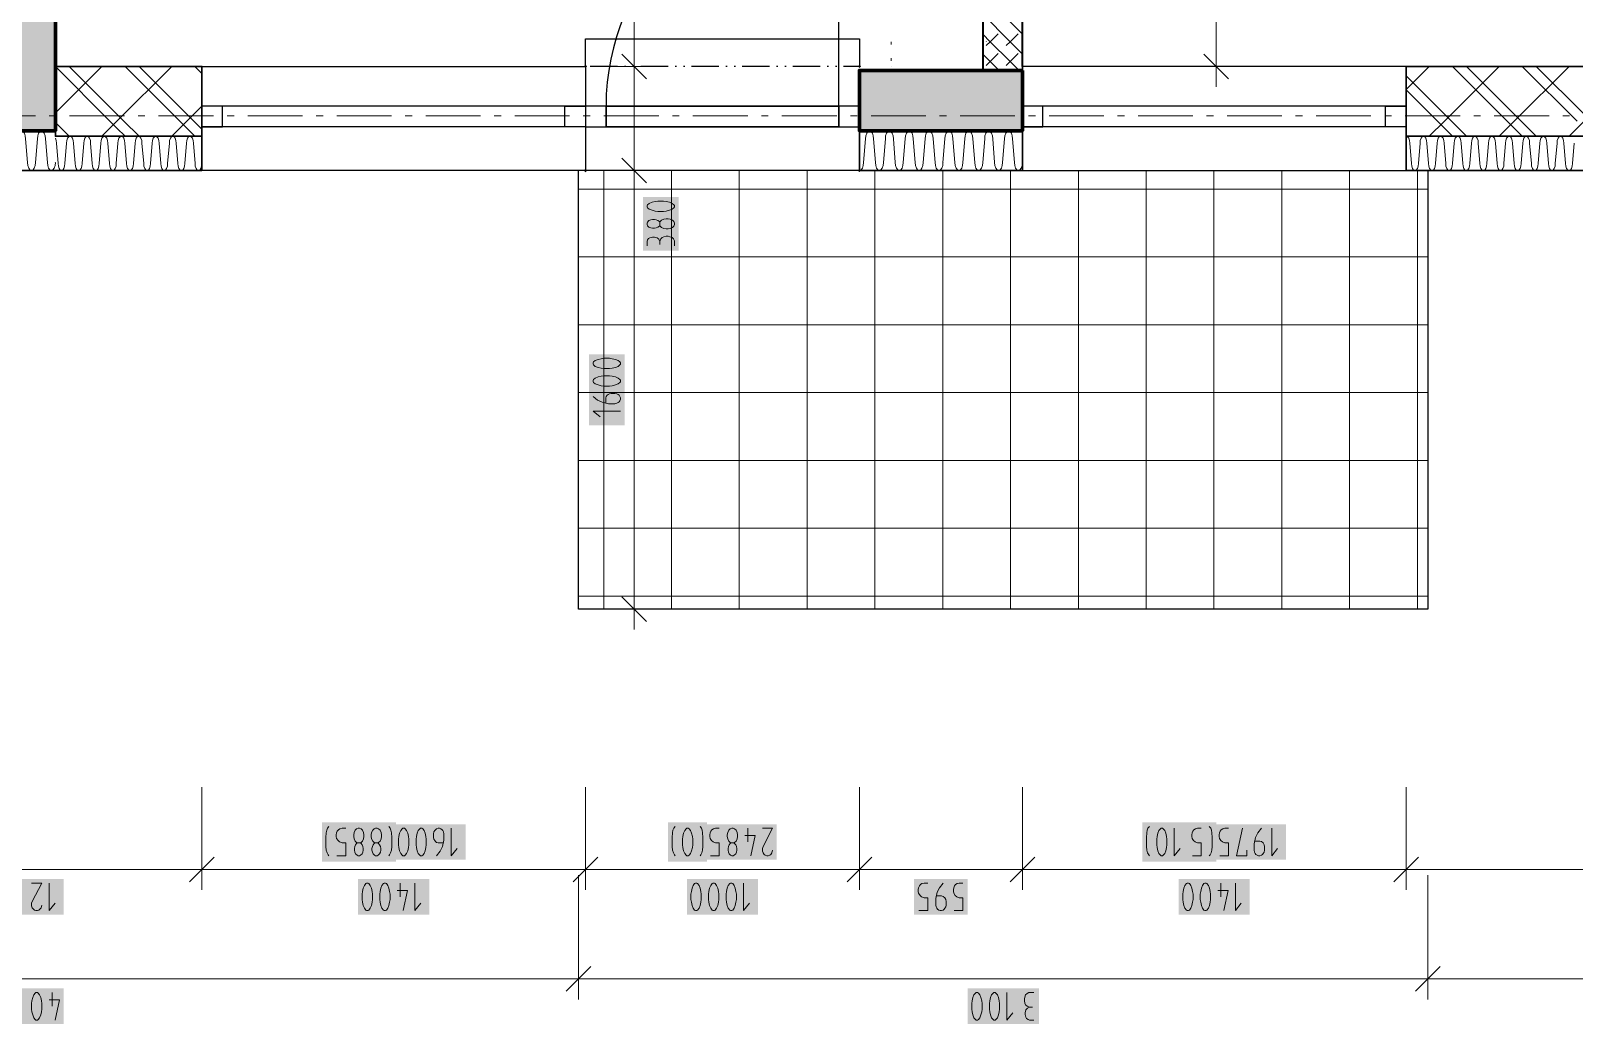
# Model space of a CAD drawing. Header units: millimetres. Extents: x 0 to 594, y 0 to 420.
# Drawn here: x 227.3 to 284.2, y 123.2 to 159.8 of the extents above; entities that cross this region are included whole.
import ezdxf

# ---------------------------------------------------------------- set-up
doc = ezdxf.new("R2010")
doc.units = ezdxf.units.MM
doc.header["$LTSCALE"] = 8
for name, color, linetype in [('PDF_Dvere', 7, 'Continuous'), ('PDF_Koty delkove', 7, 'Continuous'), ('PDF_Nabytek', 7, 'Continuous'), ('PDF_Obecne 0.25', 7, 'Continuous'), ('PDF_Okna', 7, 'Continuous'), ('PDF_Osy hlavni', 7, 'Continuous'), ('PDF_Pricky zdene', 7, 'Continuous'), ('PDF_Srafy', 7, 'Continuous'), ('PDF_Steny obvodove nosne', 7, 'Continuous'), ('PDF_Steny sendvic', 7, 'Continuous'), ('PDF_Zatepleni', 7, 'Continuous')]:
    doc.layers.add(name, color=color, linetype=linetype)

msp = doc.modelspace()

# ---------------------------------------------------------------- hatches: boundary and pattern name
at = {"layer": 'PDF_Steny obvodove nosne', "true_color": 0xc0c0c0, "transparency": 33554559}
msp.add_hatch(color=9, dxfattribs=at).paths.add_polyline_path([(228.196, 156.346), (228.196, 243.542), (226.174, 243.542), (226.174, 156.144), (228.196, 156.144)])

# ---------------------------------------------------------------- linework, layer by layer
at = {"layer": 'PDF_Dvere', "lineweight": 25}
msp.add_lwpolyline([(257.11, 157.054), (257.11, 165.647, 0.414213), (248.517, 157.054)], format="xyb", dxfattribs=at)
for points in [[(247.758, 156.295), (248.517, 156.295), (248.517, 157.054), (247.758, 157.054)], [(248.517, 156.295), (248.517, 157.054)], [(257.11, 156.295), (257.868, 156.295), (257.868, 157.054), (257.11, 157.054)], [(257.11, 156.295), (257.11, 157.054)]]:
    msp.add_lwpolyline(points, close=True, dxfattribs=at)
for points in [[(248.517, 157.054), (257.11, 157.054), (248.517, 157.054)], [(248.517, 156.295), (257.11, 156.295), (248.517, 156.295)]]:
    msp.add_lwpolyline(points, dxfattribs=at)
at = {"layer": 'PDF_Koty delkove', "lineweight": 18}
for points in [[(271.032, 158.52), (271.032, 190.585), (271.032, 206.995), (271.032, 208.461), (271.032, 210.619), (271.032, 238.437), (271.032, 241.166), (271.032, 261.386), (271.032, 264.115), (271.032, 294.09), (271.032, 295.556), (271.032, 344.032)], [(249.553, 138.505), (249.553, 146.395), (249.553, 154.678), (249.553, 158.52), (249.553, 161.539), (249.553, 163.13), (249.553, 218.571), (249.553, 220.037), (249.553, 221.553), (249.553, 240.964), (249.553, 243.694)], [(250.008, 158.065), (249.098, 158.975)], [(271.486, 158.065), (270.577, 158.975)], [(250.311, 158.52), (249.553, 158.52), (248.795, 158.52)], [(271.79, 158.52), (271.032, 158.52), (270.273, 158.52)], [(271.032, 158.52), (271.032, 157.761)], [(250.008, 154.223), (249.098, 155.133)], [(250.311, 154.678), (249.553, 154.678), (248.795, 154.678)], [(250.502, 152.657), (250.485, 152.63), (250.434, 152.59), (250.367, 152.563), (250.3, 152.549), (250.232, 152.549), (250.165, 152.563), (250.097, 152.59), (250.047, 152.644), (250.031, 152.684), (250.031, 152.738), (250.047, 152.778), (250.097, 152.833)], [(250.097, 152.833), (250.165, 152.859), (250.232, 152.873), (250.3, 152.873), (250.367, 152.859), (250.434, 152.833), (250.485, 152.792), (250.502, 152.766)], [(250.031, 151.901), (250.031, 152.063), (250.047, 152.117)], [(250.047, 152.117), (250.081, 152.171), (250.132, 152.198), (250.232, 152.225), (250.3, 152.225), (250.401, 152.198), (250.468, 152.144), (250.502, 152.063), (250.502, 151.955)], [(251.042, 151.901), (251.042, 152.09), (251.007, 152.157), (250.957, 152.211), (250.873, 152.238), (250.805, 152.252), (250.737, 152.252), (250.653, 152.238), (250.587, 152.211), (250.536, 152.157), (250.502, 152.063)], [(248.508, 146.106), (248.508, 146.295), (248.525, 146.349), (248.558, 146.389), (248.593, 146.416), (248.642, 146.443), (248.71, 146.457), (248.845, 146.457), (248.912, 146.443), (248.963, 146.416), (248.996, 146.389), (249.031, 146.349), (249.048, 146.295), (249.048, 146.241), (249.031, 146.187), (248.996, 146.146), (248.963, 146.12), (248.912, 146.092), (248.845, 146.078), (248.609, 146.078), (248.373, 146.133), (248.205, 146.214), (248.037, 146.349)], [(249.048, 145.809), (248.037, 145.809), (248.306, 145.593)], [(250.008, 138.05), (249.098, 138.96)], [(250.311, 138.505), (249.553, 138.505), (248.795, 138.505)], [(249.553, 138.505), (249.553, 137.747)], [(233.605, 130.467), (233.605, 130.515), (233.605, 131.936)], [(247.758, 128.903), (247.758, 130.111), (247.758, 130.155), (247.758, 130.228), (247.758, 130.272), (247.758, 130.313), (247.758, 130.358), (247.758, 130.381), (247.758, 130.427), (247.758, 130.542), (247.758, 130.591), (247.758, 131.936)], [(257.868, 128.903), (257.868, 130.058), (257.868, 130.101), (257.868, 130.172), (257.868, 130.214), (257.868, 130.254), (257.868, 130.298), (257.868, 130.319), (257.868, 130.364), (257.868, 130.475), (257.868, 130.523), (257.868, 130.55), (257.868, 130.599), (257.868, 131.936)], [(263.883, 128.903), (263.883, 130.027), (263.883, 130.069), (263.883, 130.138), (263.883, 130.18), (263.883, 130.219), (263.883, 130.262), (263.883, 130.283), (263.883, 130.327), (263.883, 130.436), (263.883, 130.482), (263.883, 130.509), (263.883, 130.557), (263.883, 131.936)], [(278.037, 130.386), (278.037, 130.412), (278.037, 130.457), (278.037, 130.539), (278.037, 130.586), (278.037, 131.936)], [(233.605, 128.903), (233.605, 130.184), (233.605, 130.23), (233.605, 130.307), (233.605, 130.353), (233.605, 130.396), (233.605, 130.443), (233.605, 130.467)], [(238.291, 129.409), (238.263, 129.442), (238.223, 129.51), (238.196, 129.61), (238.182, 129.745), (238.182, 130.082), (238.196, 130.251), (238.209, 130.352), (238.236, 130.42), (238.291, 130.486)], [(238.587, 129.409), (238.91, 129.409), (238.91, 129.88), (238.775, 129.88), (238.681, 129.914), (238.627, 129.965), (238.574, 130.049), (238.56, 130.115), (238.56, 130.183), (238.574, 130.251), (238.6, 130.318), (238.641, 130.368), (238.694, 130.402), (238.775, 130.42), (238.91, 130.42)], [(239.207, 130.183), (239.207, 130.115), (239.221, 130.031), (239.26, 129.948), (239.314, 129.897), (239.341, 129.88), (239.45, 129.88), (239.476, 129.897), (239.53, 129.948), (239.571, 130.031), (239.585, 130.115), (239.585, 130.183), (239.571, 130.267), (239.53, 130.352), (239.476, 130.402), (239.422, 130.42)], [(239.422, 130.42), (239.369, 130.42), (239.314, 130.402), (239.26, 130.352), (239.221, 130.267), (239.207, 130.183)], [(239.961, 129.897), (239.988, 129.88), (240.097, 129.88), (240.123, 129.897), (240.177, 129.948), (240.218, 130.031), (240.232, 130.115), (240.232, 130.183), (240.218, 130.267), (240.177, 130.352), (240.123, 130.402), (240.069, 130.42), (240.016, 130.42), (239.961, 130.402), (239.907, 130.352), (239.868, 130.267), (239.854, 130.183)], [(240.501, 130.486), (240.555, 130.42), (240.582, 130.352), (240.595, 130.251), (240.609, 130.082), (240.609, 129.745), (240.595, 129.61), (240.568, 129.51), (240.527, 129.442), (240.501, 129.409)], [(241.873, 129.712), (241.886, 129.812), (241.886, 130.014), (241.873, 130.115), (241.845, 130.234), (241.805, 130.335), (241.751, 130.402), (241.724, 130.42), (241.67, 130.42), (241.643, 130.402), (241.589, 130.335), (241.549, 130.234), (241.522, 130.115), (241.509, 130.014)], [(242.506, 129.88), (242.317, 129.88), (242.263, 129.897), (242.223, 129.93), (242.196, 129.965), (242.169, 130.014), (242.156, 130.082), (242.156, 130.216), (242.169, 130.284), (242.196, 130.335), (242.223, 130.368), (242.263, 130.402), (242.317, 130.42), (242.371, 130.42), (242.425, 130.402), (242.465, 130.368), (242.492, 130.335), (242.52, 130.284), (242.533, 130.216), (242.533, 129.981), (242.479, 129.745), (242.398, 129.577), (242.263, 129.409)], [(242.803, 130.42), (242.803, 129.409), (243.018, 129.678)], [(251.069, 129.409), (251.042, 129.442), (251.001, 129.51), (250.975, 129.61), (250.961, 129.745), (250.961, 130.082), (250.975, 130.251), (250.988, 130.352), (251.015, 130.42), (251.069, 130.486)], [(251.339, 130.014), (251.339, 129.812), (251.352, 129.712), (251.379, 129.594), (251.419, 129.493), (251.473, 129.425), (251.5, 129.409), (251.554, 129.409), (251.581, 129.425), (251.635, 129.493), (251.675, 129.594), (251.702, 129.712), (251.716, 129.812), (251.716, 130.014), (251.702, 130.115), (251.675, 130.234), (251.635, 130.335), (251.581, 130.402), (251.554, 130.42), (251.5, 130.42), (251.473, 130.402), (251.419, 130.335)], [(251.985, 130.486), (252.039, 130.42), (252.066, 130.352), (252.08, 130.251), (252.094, 130.082), (252.094, 129.745), (252.08, 129.61), (252.052, 129.51), (252.012, 129.442), (251.985, 129.409)], [(252.373, 129.409), (252.696, 129.409), (252.696, 129.88), (252.561, 129.88), (252.467, 129.914), (252.413, 129.965), (252.36, 130.049), (252.346, 130.115), (252.346, 130.183), (252.36, 130.251), (252.387, 130.318), (252.427, 130.368), (252.48, 130.402), (252.561, 130.42), (252.696, 130.42)], [(253.748, 130.42), (253.748, 129.914)], [(254.287, 130.42), (254.665, 130.42), (254.314, 129.745), (254.287, 129.678), (254.287, 129.577), (254.314, 129.51), (254.354, 129.459), (254.395, 129.425), (254.449, 129.409), (254.502, 129.409), (254.556, 129.425), (254.597, 129.459), (254.637, 129.51), (254.665, 129.61)], [(268.569, 129.409), (268.542, 129.442), (268.501, 129.51), (268.474, 129.61), (268.461, 129.745), (268.461, 130.082), (268.474, 130.251), (268.487, 130.352), (268.515, 130.42), (268.569, 130.486)], [(268.973, 129.425), (269, 129.409), (269.053, 129.409), (269.081, 129.425), (269.134, 129.493), (269.175, 129.594), (269.202, 129.712), (269.216, 129.812), (269.216, 130.014), (269.202, 130.115), (269.175, 130.234), (269.134, 130.335), (269.081, 130.402), (269.053, 130.42), (269, 130.42), (268.973, 130.402), (268.919, 130.335), (268.879, 130.234), (268.852, 130.115), (268.838, 130.014)], [(269.485, 130.42), (269.485, 129.409), (269.701, 129.678)], [(270.159, 129.409), (270.483, 129.409), (270.483, 129.88), (270.348, 129.88), (270.254, 129.914), (270.2, 129.965), (270.146, 130.049), (270.132, 130.115), (270.132, 130.183), (270.146, 130.251), (270.173, 130.318), (270.213, 130.368), (270.267, 130.402), (270.348, 130.42), (270.483, 130.42)], [(270.779, 130.486), (270.833, 130.42), (270.86, 130.352), (270.874, 130.251), (270.888, 130.082), (270.888, 129.745), (270.874, 129.61), (270.846, 129.51), (270.806, 129.442), (270.779, 129.409)], [(271.167, 129.409), (271.49, 129.409), (271.49, 129.88), (271.355, 129.88), (271.261, 129.914), (271.207, 129.965), (271.154, 130.049), (271.14, 130.115), (271.14, 130.183), (271.154, 130.251), (271.18, 130.318), (271.221, 130.368), (271.274, 130.402), (271.355, 130.42), (271.49, 130.42)], [(272.165, 129.61), (272.165, 129.409), (271.787, 129.409), (272.002, 130.42)], [(272.703, 130.42), (272.568, 130.251), (272.487, 130.082), (272.434, 129.846), (272.434, 129.61), (272.448, 129.543), (272.474, 129.493), (272.501, 129.459), (272.542, 129.425), (272.596, 129.409), (272.649, 129.409), (272.703, 129.425), (272.744, 129.459), (272.77, 129.493), (272.798, 129.543), (272.812, 129.61), (272.812, 129.745), (272.798, 129.812), (272.77, 129.88)], [(273.081, 130.42), (273.081, 129.409), (273.296, 129.678)], [(239.45, 129.88), (239.476, 129.863), (239.517, 129.812), (239.543, 129.745), (239.557, 129.678), (239.557, 129.61), (239.543, 129.543), (239.517, 129.475), (239.462, 129.425), (239.422, 129.409), (239.369, 129.409), (239.328, 129.425), (239.274, 129.475), (239.247, 129.543), (239.234, 129.61), (239.234, 129.678), (239.247, 129.745), (239.274, 129.812), (239.314, 129.863), (239.341, 129.88)], [(239.854, 130.183), (239.854, 130.115), (239.868, 130.031), (239.907, 129.948), (239.961, 129.897)], [(240.097, 129.88), (240.123, 129.863), (240.164, 129.812), (240.19, 129.745), (240.204, 129.678), (240.204, 129.61), (240.19, 129.543), (240.164, 129.475), (240.11, 129.425), (240.069, 129.409), (240.016, 129.409), (239.975, 129.425), (239.921, 129.475), (239.894, 129.543), (239.881, 129.61), (239.881, 129.678), (239.894, 129.745), (239.921, 129.812), (239.961, 129.863), (239.988, 129.88)], [(241.509, 130.014), (241.509, 129.812), (241.522, 129.712), (241.549, 129.594), (241.589, 129.493), (241.643, 129.425), (241.67, 129.409), (241.724, 129.409), (241.751, 129.425), (241.805, 129.493), (241.845, 129.594), (241.873, 129.712)], [(251.419, 130.335), (251.379, 130.234), (251.352, 130.115), (251.339, 130.014)], [(253.034, 129.543), (253.02, 129.61), (253.02, 129.678), (253.034, 129.745), (253.06, 129.812), (253.101, 129.863), (253.127, 129.88)], [(253.236, 129.88), (253.262, 129.863), (253.303, 129.812), (253.33, 129.745), (253.343, 129.678), (253.343, 129.61), (253.33, 129.543), (253.303, 129.475), (253.249, 129.425), (253.208, 129.409), (253.155, 129.409), (253.114, 129.425), (253.06, 129.475), (253.034, 129.543)], [(253.64, 130.15), (254.018, 130.15), (253.855, 129.409)], [(268.838, 130.014), (268.838, 129.812), (268.852, 129.712), (268.879, 129.594), (268.919, 129.493), (268.973, 129.425)], [(272.77, 129.88), (272.703, 129.93), (272.649, 129.948), (272.461, 129.948)], [(278.037, 128.903), (278.037, 129.954), (278.037, 129.994), (278.037, 130.06), (278.037, 130.099), (278.037, 130.136), (278.037, 130.177), (278.037, 130.197), (278.037, 130.239), (278.037, 130.342), (278.037, 130.386)], [(234.06, 129.358), (233.15, 128.448)], [(233.605, 129.661), (233.605, 128.903), (233.605, 128.145)], [(248.213, 129.358), (247.303, 128.448)], [(247.758, 129.661), (247.758, 128.903), (247.758, 128.145)], [(258.323, 129.358), (257.413, 128.448)], [(257.868, 129.661), (257.868, 128.903), (257.868, 128.145)], [(264.338, 129.358), (263.428, 128.448)], [(263.883, 129.661), (263.883, 128.903), (263.883, 128.145)], [(278.492, 129.358), (277.582, 128.448)], [(278.037, 129.661), (278.037, 128.903), (278.037, 128.145)], [(391.265, 128.903), (385.25, 128.903), (375.14, 128.903), (360.987, 128.903), (348.147, 128.903), (333.994, 128.903), (323.884, 128.903), (317.869, 128.903), (303.715, 128.903), (278.037, 128.903), (263.883, 128.903), (257.868, 128.903), (247.758, 128.903), (233.605, 128.903), (220.766, 128.903)], [(227.32, 128.398), (227.698, 128.398)], [(227.698, 128.398), (227.347, 127.723), (227.32, 127.656), (227.32, 127.555), (227.347, 127.488), (227.387, 127.437), (227.428, 127.403), (227.482, 127.387), (227.535, 127.387), (227.59, 127.403), (227.63, 127.437), (227.671, 127.488), (227.698, 127.588)], [(227.968, 128.398), (227.968, 127.387), (228.184, 127.656)], [(239.817, 127.471), (239.857, 127.572), (239.885, 127.69), (239.898, 127.79), (239.898, 127.992), (239.885, 128.093), (239.857, 128.212), (239.817, 128.313), (239.763, 128.381), (239.736, 128.398), (239.682, 128.398), (239.655, 128.381), (239.601, 128.313), (239.561, 128.212), (239.534, 128.093), (239.52, 127.992)], [(240.924, 128.398), (240.924, 127.892)], [(241.464, 128.398), (241.464, 127.387), (241.68, 127.656)], [(247.506, 124.866), (247.506, 128.691)], [(251.652, 127.992), (251.652, 127.79), (251.666, 127.69), (251.692, 127.572), (251.733, 127.471), (251.786, 127.403), (251.814, 127.387), (251.867, 127.387), (251.895, 127.403), (251.948, 127.471), (251.989, 127.572), (252.016, 127.69), (252.03, 127.79), (252.03, 127.992), (252.016, 128.093), (251.989, 128.212), (251.948, 128.313), (251.895, 128.381), (251.867, 128.398), (251.814, 128.398), (251.786, 128.381), (251.733, 128.313), (251.692, 128.212), (251.666, 128.093)], [(252.948, 127.992), (252.948, 127.79), (252.962, 127.69), (252.988, 127.572), (253.029, 127.471), (253.082, 127.403), (253.11, 127.387), (253.163, 127.387), (253.191, 127.403), (253.244, 127.471), (253.285, 127.572), (253.312, 127.69), (253.326, 127.79), (253.326, 127.992), (253.312, 128.093), (253.285, 128.212), (253.244, 128.313), (253.191, 128.381), (253.163, 128.398), (253.11, 128.398), (253.082, 128.381), (253.029, 128.313)], [(253.029, 128.313), (252.988, 128.212), (252.962, 128.093), (252.948, 127.992)], [(253.596, 128.398), (253.596, 127.387), (253.811, 127.656)], [(260.065, 127.387), (260.389, 127.387), (260.389, 127.858), (260.254, 127.858), (260.16, 127.892), (260.105, 127.943), (260.052, 128.027), (260.038, 128.093), (260.038, 128.161), (260.052, 128.229), (260.079, 128.296), (260.119, 128.346), (260.173, 128.381), (260.254, 128.398), (260.389, 128.398)], [(260.956, 128.398), (260.821, 128.229), (260.74, 128.06), (260.686, 127.825), (260.686, 127.588), (260.7, 127.521), (260.727, 127.471), (260.754, 127.437), (260.794, 127.403)], [(261.361, 127.387), (261.685, 127.387), (261.685, 127.858), (261.55, 127.858), (261.456, 127.892), (261.402, 127.943), (261.348, 128.027), (261.334, 128.093), (261.334, 128.161), (261.348, 128.229), (261.375, 128.296), (261.415, 128.346), (261.469, 128.381), (261.55, 128.398), (261.685, 128.398)], [(270.447, 127.992), (270.447, 127.79), (270.46, 127.69), (270.487, 127.572), (270.528, 127.471), (270.581, 127.403), (270.609, 127.387), (270.662, 127.387), (270.69, 127.403), (270.743, 127.471), (270.784, 127.572), (270.811, 127.69), (270.825, 127.79), (270.825, 127.992), (270.811, 128.093), (270.784, 128.212), (270.743, 128.313), (270.69, 128.381), (270.662, 128.398), (270.609, 128.398), (270.581, 128.381), (270.528, 128.313), (270.487, 128.212), (270.46, 128.093), (270.447, 127.992)], [(271.202, 128.398), (271.202, 127.892)], [(271.743, 128.398), (271.743, 127.387), (271.958, 127.656)], [(278.846, 124.866), (278.846, 128.691)], [(239.52, 127.992), (239.52, 127.79), (239.534, 127.69), (239.561, 127.572), (239.601, 127.471), (239.655, 127.403), (239.682, 127.387), (239.736, 127.387), (239.763, 127.403), (239.817, 127.471)], [(240.816, 128.128), (241.195, 128.128), (241.032, 127.387)], [(251.666, 128.093), (251.652, 127.992)], [(260.794, 127.403), (260.848, 127.387), (260.902, 127.387), (260.956, 127.403), (260.997, 127.437), (261.023, 127.471), (261.051, 127.521), (261.065, 127.588), (261.065, 127.723), (261.051, 127.79), (261.023, 127.858), (260.956, 127.908), (260.902, 127.926), (260.713, 127.926)], [(271.095, 128.128), (271.473, 128.128), (271.31, 127.387)], [(247.96, 125.32), (247.051, 124.411)], [(247.506, 125.624), (247.506, 124.866), (247.506, 124.107)], [(279.3, 125.32), (278.391, 124.411)], [(278.846, 125.624), (278.846, 124.866), (278.846, 124.107)], [(550.543, 124.866), (548.938, 124.866), (546.499, 124.866), (515.159, 124.866), (488.672, 124.866), (440.752, 124.866), (406.227, 124.866), (374.887, 124.866), (334.247, 124.866), (302.907, 124.866), (278.846, 124.866), (247.506, 124.866), (206.865, 124.866), (175.525, 124.866), (146.965, 124.866), (126.828, 124.866), (121.413, 124.866), (88.278, 124.866), (73.569, 124.866)], [(228.076, 124.36), (228.076, 123.855)], [(262.379, 124.056), (262.351, 124.174), (262.311, 124.275), (262.257, 124.343), (262.23, 124.36), (262.176, 124.36), (262.149, 124.343), (262.095, 124.275), (262.055, 124.174), (262.028, 124.056), (262.014, 123.955)], [(263.31, 124.36), (263.31, 123.349), (263.526, 123.618)], [(264.309, 124.36), (264.12, 124.36), (264.053, 124.326), (263.999, 124.275), (263.972, 124.191), (263.958, 124.124), (263.958, 124.056), (263.972, 123.972), (263.999, 123.905), (264.053, 123.855), (264.147, 123.82)], [(227.968, 124.09), (228.346, 124.09), (228.184, 123.349)], [(262.014, 123.955), (262.014, 123.752), (262.028, 123.652), (262.055, 123.534), (262.095, 123.433), (262.149, 123.365), (262.176, 123.349), (262.23, 123.349), (262.257, 123.365), (262.311, 123.433), (262.351, 123.534), (262.379, 123.652), (262.392, 123.752), (262.392, 123.955), (262.379, 124.056)], [(264.309, 123.349), (264.147, 123.349), (264.093, 123.365), (264.039, 123.4), (264.012, 123.45), (263.985, 123.55), (263.985, 123.618), (264.012, 123.719), (264.066, 123.787), (264.147, 123.82), (264.255, 123.82)]]:
    msp.add_lwpolyline(points, dxfattribs=at)
for points in [[(250.636, 153.548), (250.434, 153.548), (250.334, 153.534), (250.216, 153.508), (250.115, 153.467), (250.047, 153.414), (250.031, 153.386), (250.031, 153.333), (250.047, 153.305), (250.115, 153.252), (250.216, 153.211), (250.334, 153.183), (250.434, 153.17), (250.636, 153.17), (250.737, 153.183), (250.856, 153.211), (250.957, 153.252), (251.024, 153.305), (251.042, 153.333), (251.042, 153.386), (251.024, 153.414), (250.957, 153.467), (250.856, 153.508), (250.737, 153.534)], [(250.805, 152.9), (250.737, 152.9), (250.653, 152.886), (250.57, 152.847), (250.519, 152.792), (250.502, 152.766), (250.502, 152.657), (250.519, 152.63), (250.57, 152.576), (250.653, 152.535), (250.737, 152.522), (250.805, 152.522), (250.889, 152.535), (250.974, 152.576), (251.024, 152.63), (251.042, 152.684), (251.042, 152.738), (251.024, 152.792), (250.974, 152.847), (250.889, 152.886)], [(248.642, 147.753), (248.44, 147.753), (248.34, 147.739), (248.222, 147.712), (248.121, 147.672), (248.053, 147.618), (248.037, 147.591), (248.037, 147.537), (248.053, 147.51), (248.121, 147.456), (248.222, 147.416), (248.34, 147.388), (248.44, 147.375), (248.642, 147.375), (248.743, 147.388), (248.862, 147.416), (248.963, 147.456), (249.031, 147.51), (249.048, 147.537), (249.048, 147.591), (249.031, 147.618), (248.963, 147.672), (248.862, 147.712), (248.743, 147.739)], [(248.642, 147.105), (248.44, 147.105), (248.34, 147.091), (248.222, 147.064), (248.121, 147.024), (248.053, 146.97), (248.037, 146.943), (248.037, 146.889), (248.053, 146.862), (248.121, 146.808), (248.222, 146.768), (248.34, 146.74), (248.44, 146.726), (248.642, 146.726), (248.743, 146.74), (248.862, 146.768), (248.963, 146.808), (249.031, 146.862), (249.048, 146.889), (249.048, 146.943), (249.031, 146.97), (248.963, 147.024), (248.862, 147.064), (248.743, 147.091)], [(240.862, 130.014), (240.862, 129.812), (240.875, 129.712), (240.902, 129.594), (240.942, 129.493), (240.996, 129.425), (241.023, 129.409), (241.077, 129.409), (241.104, 129.425), (241.158, 129.493), (241.198, 129.594), (241.225, 129.712), (241.239, 129.812), (241.239, 130.014), (241.225, 130.115), (241.198, 130.234), (241.158, 130.335), (241.104, 130.402), (241.077, 130.42), (241.023, 130.42), (240.996, 130.402), (240.942, 130.335), (240.902, 130.234), (240.875, 130.115)], [(252.993, 130.183), (252.993, 130.115), (253.007, 130.031), (253.047, 129.948), (253.101, 129.897), (253.127, 129.88), (253.236, 129.88), (253.262, 129.897), (253.317, 129.948), (253.357, 130.031), (253.371, 130.115), (253.371, 130.183), (253.357, 130.267), (253.317, 130.352), (253.262, 130.402), (253.208, 130.42), (253.155, 130.42), (253.101, 130.402), (253.047, 130.352), (253.007, 130.267)], [(240.168, 127.992), (240.168, 127.79), (240.182, 127.69), (240.209, 127.572), (240.249, 127.471), (240.303, 127.403), (240.33, 127.387), (240.384, 127.387), (240.411, 127.403), (240.465, 127.471), (240.505, 127.572), (240.533, 127.69), (240.547, 127.79), (240.547, 127.992), (240.533, 128.093), (240.505, 128.212), (240.465, 128.313), (240.411, 128.381), (240.384, 128.398), (240.33, 128.398), (240.303, 128.381), (240.249, 128.313), (240.209, 128.212), (240.182, 128.093)], [(252.3, 127.992), (252.3, 127.79), (252.314, 127.69), (252.34, 127.572), (252.381, 127.471), (252.434, 127.403), (252.462, 127.387), (252.515, 127.387), (252.543, 127.403), (252.596, 127.471), (252.637, 127.572), (252.664, 127.69), (252.678, 127.79), (252.678, 127.992), (252.664, 128.093), (252.637, 128.212), (252.596, 128.313), (252.543, 128.381), (252.515, 128.398), (252.462, 128.398), (252.434, 128.381), (252.381, 128.313), (252.34, 128.212), (252.314, 128.093)], [(269.799, 127.992), (269.799, 127.79), (269.812, 127.69), (269.839, 127.572), (269.88, 127.471), (269.933, 127.403), (269.961, 127.387), (270.014, 127.387), (270.042, 127.403), (270.095, 127.471), (270.136, 127.572), (270.163, 127.69), (270.177, 127.79), (270.177, 127.992), (270.163, 128.093), (270.136, 128.212), (270.095, 128.313), (270.042, 128.381), (270.014, 128.398), (269.961, 128.398), (269.933, 128.381), (269.88, 128.313), (269.839, 128.212), (269.812, 128.093)], [(227.32, 123.955), (227.32, 123.752), (227.334, 123.652), (227.361, 123.534), (227.401, 123.433), (227.454, 123.365), (227.482, 123.349), (227.535, 123.349), (227.563, 123.365), (227.616, 123.433), (227.657, 123.534), (227.685, 123.652), (227.698, 123.752), (227.698, 123.955), (227.685, 124.056), (227.657, 124.174), (227.616, 124.275), (227.563, 124.343), (227.535, 124.36), (227.482, 124.36), (227.454, 124.343), (227.401, 124.275), (227.361, 124.174), (227.334, 124.056)], [(262.662, 123.955), (262.662, 123.752), (262.676, 123.652), (262.703, 123.534), (262.743, 123.433), (262.797, 123.365), (262.824, 123.349), (262.878, 123.349), (262.905, 123.365), (262.959, 123.433), (262.999, 123.534), (263.027, 123.652), (263.041, 123.752), (263.041, 123.955), (263.027, 124.056), (262.999, 124.174), (262.959, 124.275), (262.905, 124.343), (262.878, 124.36), (262.824, 124.36), (262.797, 124.343), (262.743, 124.275), (262.703, 124.174), (262.676, 124.056)]]:
    msp.add_lwpolyline(points, close=True, dxfattribs=at)
at = {"layer": 'PDF_Koty delkove', "color": 7, "lineweight": 18, "true_color": 0xffffff, "transparency": 33554559}
for points in [[(251.193, 151.722), (251.193, 153.699), (249.879, 151.722), (249.879, 153.699)], [(249.199, 145.279), (249.199, 147.904), (247.885, 145.279), (247.885, 147.904)], [(240.761, 130.639), (238.031, 130.639), (240.761, 129.19), (238.031, 129.19)], [(243.332, 130.571), (240.71, 130.571), (243.332, 129.257), (240.71, 129.257)], [(252.245, 130.639), (250.81, 130.639), (252.245, 129.19), (250.81, 129.19)], [(254.817, 130.571), (252.195, 130.571), (254.817, 129.257), (252.195, 129.257)], [(271.039, 130.639), (268.31, 130.639), (271.039, 129.19), (268.31, 129.19)], [(273.61, 130.571), (270.989, 130.571), (273.61, 129.257), (270.989, 129.257)], [(228.498, 128.549), (225.873, 128.549), (228.498, 127.235), (225.873, 127.235)], [(241.994, 128.549), (239.369, 128.549), (241.994, 127.235), (239.369, 127.235)], [(254.126, 128.549), (251.5, 128.549), (254.126, 127.235), (251.5, 127.235)], [(261.864, 128.549), (259.887, 128.549), (261.864, 127.235), (259.887, 127.235)], [(272.273, 128.549), (269.647, 128.549), (272.273, 127.235), (269.647, 127.235)], [(228.498, 124.512), (225.873, 124.512), (228.498, 123.197), (225.873, 123.197)], [(264.488, 124.512), (261.863, 124.512), (264.488, 123.197), (261.863, 123.197)]]:
    msp.add_solid(points, dxfattribs=at)
at = {"layer": 'PDF_Nabytek', "lineweight": 13}
for points in [[(259.039, 159.326), (259.039, 159.427)], [(262.417, 159.326), (262.417, 159.427)], [(259.039, 158.719), (259.039, 158.821)], [(259.039, 158.52), (259.039, 158.52)], [(262.417, 158.719), (262.417, 158.821)], [(262.417, 158.52), (262.417, 158.52)]]:
    msp.add_lwpolyline(points, dxfattribs=at)
at = {"layer": 'PDF_Obecne 0.25', "lineweight": 25}
for points in [[(247.758, 158.52), (247.758, 159.531), (257.868, 159.531), (257.868, 158.52)], [(247.506, 138.505), (247.506, 154.681)], [(278.846, 154.68), (278.846, 138.505), (247.506, 138.505)], [(257.868, 154.678), (247.758, 154.678)]]:
    msp.add_lwpolyline(points, dxfattribs=at)
at = {"layer": 'PDF_Okna', "lineweight": 25}
for points in [[(233.605, 158.52), (247.758, 158.52), (247.758, 154.678), (233.605, 154.678)], [(278.037, 158.52), (263.883, 158.52)], [(247.758, 157.054), (233.605, 157.054)], [(278.037, 157.054), (263.883, 157.054)], [(247.758, 156.295), (233.605, 156.295)], [(278.037, 156.295), (263.883, 156.295)], [(263.883, 154.678), (278.037, 154.678)]]:
    msp.add_lwpolyline(points, dxfattribs=at)
for points in [[(233.605, 156.295), (234.363, 156.295), (234.363, 157.054), (233.605, 157.054)], [(247.758, 156.295), (247, 156.295), (247, 157.054), (247.758, 157.054)], [(263.883, 156.295), (264.641, 156.295), (264.641, 157.054), (263.883, 157.054)], [(278.037, 156.295), (277.279, 156.295), (277.279, 157.054), (278.037, 157.054)]]:
    msp.add_lwpolyline(points, close=True, dxfattribs=at)
at = {"layer": 'PDF_Osy hlavni', "lineweight": 18}
for points in [[(227.46, 156.7), (225.438, 156.7)], [(228.218, 156.7), (227.966, 156.7)], [(230.746, 156.7), (228.724, 156.7)], [(231.504, 156.7), (231.251, 156.7)], [(234.031, 156.7), (232.009, 156.7)], [(234.79, 156.7), (234.537, 156.7)], [(237.317, 156.7), (235.295, 156.7)], [(238.075, 156.7), (237.823, 156.7)], [(240.603, 156.7), (238.581, 156.7)], [(241.361, 156.7), (241.108, 156.7)], [(243.888, 156.7), (241.866, 156.7)], [(244.647, 156.7), (244.394, 156.7)], [(247.174, 156.7), (245.152, 156.7)], [(247.932, 156.7), (247.679, 156.7)], [(250.46, 156.7), (248.438, 156.7)], [(251.218, 156.7), (250.965, 156.7)], [(253.745, 156.7), (251.723, 156.7)], [(254.504, 156.7), (254.251, 156.7)], [(257.031, 156.7), (255.009, 156.7)], [(257.789, 156.7), (257.536, 156.7)], [(260.317, 156.7), (258.295, 156.7)], [(261.075, 156.7), (260.822, 156.7)], [(263.602, 156.7), (261.58, 156.7)], [(264.36, 156.7), (264.108, 156.7)], [(266.888, 156.7), (264.866, 156.7)], [(267.646, 156.7), (267.393, 156.7)], [(270.173, 156.7), (268.152, 156.7)], [(270.932, 156.7), (270.679, 156.7)], [(273.459, 156.7), (271.437, 156.7)], [(274.217, 156.7), (273.965, 156.7)], [(276.745, 156.7), (274.723, 156.7)], [(277.503, 156.7), (277.25, 156.7)], [(280.03, 156.7), (278.008, 156.7)], [(280.789, 156.7), (280.536, 156.7)], [(283.316, 156.7), (281.294, 156.7)], [(284.074, 156.7), (283.822, 156.7)]]:
    msp.add_lwpolyline(points, dxfattribs=at)
at = {"layer": 'PDF_Pricky zdene', "lineweight": 40}
msp.add_lwpolyline([(263.883, 158.52), (263.883, 206.995), (262.569, 206.995), (262.417, 206.995), (262.417, 158.52), (262.417, 158.368), (263.883, 158.368)], dxfattribs=at)
at = {"layer": 'PDF_Pricky zdene', "lineweight": 9}
for points in [[(263.428, 159.429), (262.417, 160.44)], [(263.883, 159.708), (263.428, 160.162), (263.722, 160.456)], [(262.695, 159.429), (262.417, 159.708)], [(262.549, 159.283), (262.695, 159.429), (262.989, 159.723)], [(263.883, 158.975), (263.428, 159.429), (263.722, 159.723)], [(263.024, 158.368), (262.417, 158.975)], [(262.549, 158.55), (262.989, 158.99)], [(263.282, 158.55), (263.428, 158.697), (262.695, 159.429)], [(263.282, 159.283), (263.428, 159.429)], [(263.757, 158.368), (263.428, 158.697), (263.722, 158.99)]]:
    msp.add_lwpolyline(points, dxfattribs=at)
at = {"layer": 'PDF_Pricky zdene', "lineweight": 9, "transparency": 33554559}
for points in [[(262.549, 159.41), (262.526, 159.432), (262.572, 159.432), (262.549, 159.455)], [(263.428, 159.407), (263.406, 159.429), (263.451, 159.429), (263.428, 159.452)]]:
    msp.add_solid(points, dxfattribs=at)
at = {"layer": 'PDF_Srafy', "lineweight": 9}
for points in [[(248.432, 154.681), (248.432, 153.996), (248.432, 148.992), (248.432, 143.988), (248.432, 138.984), (248.432, 138.505)], [(250.934, 154.681), (250.934, 151.494), (250.934, 146.49), (250.934, 141.486), (250.934, 138.505)], [(253.436, 154.681), (253.436, 153.996), (253.436, 148.992), (253.436, 143.988), (253.436, 138.984), (253.436, 138.505)], [(255.938, 154.681), (255.938, 151.494), (255.938, 146.49), (255.938, 141.486), (255.938, 138.505)], [(258.44, 154.681), (258.44, 153.996), (258.44, 148.992)], [(260.942, 154.681), (260.942, 151.494), (260.942, 146.49)], [(263.444, 154.681), (263.444, 153.996), (263.444, 148.992), (263.444, 143.988)], [(265.946, 154.681), (265.946, 151.494), (265.946, 146.49), (265.946, 141.486)], [(268.448, 154.681), (268.448, 153.996), (268.448, 148.992), (268.448, 143.988), (268.448, 138.984), (268.448, 138.505)], [(270.95, 154.681), (270.95, 151.494), (270.95, 146.49), (270.95, 141.486), (270.95, 138.505)], [(273.452, 154.681), (273.452, 153.996), (273.452, 148.992), (273.452, 143.988), (273.452, 138.984), (273.452, 138.505)], [(275.954, 154.681), (275.954, 151.494), (275.954, 146.49), (275.954, 141.486), (275.954, 138.505)], [(278.456, 154.681), (278.456, 153.996), (278.456, 148.992), (278.456, 143.988), (278.456, 138.984), (278.456, 138.505)], [(253.436, 153.996), (248.432, 153.996), (247.506, 153.996)], [(278.846, 153.996), (278.456, 153.996), (273.452, 153.996), (268.448, 153.996), (263.444, 153.996), (258.44, 153.996), (253.436, 153.996)], [(255.938, 151.494), (250.934, 151.494), (247.506, 151.494)], [(278.846, 151.494), (275.954, 151.494), (270.95, 151.494), (265.946, 151.494), (260.942, 151.494), (255.938, 151.494)], [(253.436, 148.992), (248.432, 148.992), (247.506, 148.992)], [(278.846, 148.992), (278.456, 148.992), (273.452, 148.992), (268.448, 148.992), (263.444, 148.992), (258.44, 148.992), (253.436, 148.992)], [(258.44, 148.992), (258.44, 143.988), (258.44, 138.984), (258.44, 138.505)], [(255.938, 146.49), (250.934, 146.49), (247.506, 146.49)], [(278.846, 146.49), (275.954, 146.49), (270.95, 146.49), (265.946, 146.49), (260.942, 146.49), (255.938, 146.49)], [(260.942, 146.49), (260.942, 141.486), (260.942, 138.505)], [(263.444, 143.988), (263.444, 138.984), (258.44, 138.984), (253.436, 138.984), (248.432, 138.984), (247.506, 138.984)], [(258.44, 143.988), (253.436, 143.988), (248.432, 143.988), (247.506, 143.988)], [(278.846, 143.988), (278.456, 143.988), (273.452, 143.988), (268.448, 143.988), (263.444, 143.988), (258.44, 143.988)], [(260.942, 141.486), (255.938, 141.486), (250.934, 141.486), (247.506, 141.486)], [(278.846, 141.486), (275.954, 141.486), (270.95, 141.486), (265.946, 141.486), (260.942, 141.486)], [(265.946, 141.486), (265.946, 138.505)], [(278.846, 138.984), (278.456, 138.984), (273.452, 138.984), (268.448, 138.984), (263.444, 138.984)], [(263.444, 138.984), (263.444, 138.505)]]:
    msp.add_lwpolyline(points, dxfattribs=at)
at = {"layer": 'PDF_Steny obvodove nosne', "lineweight": 70}
for points in [[(228.196, 156.346), (228.196, 158.52), (228.196, 231.158), (228.196, 232.725), (228.196, 241.116), (228.196, 243.542), (226.174, 243.542), (226.174, 241.116), (226.174, 232.725), (226.174, 231.158), (226.174, 158.722), (226.174, 156.144), (228.196, 156.144)], [(263.883, 158.368), (262.417, 158.368), (257.868, 158.368), (257.868, 156.144), (263.883, 156.144)]]:
    msp.add_lwpolyline(points, close=True, dxfattribs=at)
at = {"layer": 'PDF_Steny obvodove nosne', "color": 9, "lineweight": 9, "true_color": 0xc0c0c0, "transparency": 33554559}
msp.add_solid([(263.883, 158.368), (257.868, 158.368), (263.883, 156.144), (257.868, 156.144)], dxfattribs=at)
at = {"layer": 'PDF_Steny sendvic', "lineweight": 9}
for points in [[(228.196, 156.801), (229.915, 158.52)], [(230.769, 155.942), (230.471, 156.24), (230.213, 156.498), (228.196, 158.515)], [(231.285, 155.942), (230.729, 156.498), (230.471, 156.755), (228.707, 158.52)], [(229.915, 155.942), (230.471, 156.498), (232.493, 158.52)], [(233.049, 156.24), (232.791, 156.498), (230.769, 158.52)], [(233.605, 156.2), (233.307, 156.498), (233.049, 156.755), (231.285, 158.52)], [(233.605, 158.262), (233.347, 158.52)], [(233.347, 158.52), (233.347, 158.52)], [(278.037, 157.66), (278.896, 158.52)], [(278.896, 155.942), (279.452, 156.498), (281.474, 158.52)], [(281.772, 156.498), (279.75, 158.52)], [(282.844, 155.942), (282.288, 156.498), (282.03, 156.755), (280.266, 158.52)], [(281.474, 155.942), (282.03, 156.498), (284.052, 158.52)], [(284.35, 156.498), (282.328, 158.52)], [(285.422, 155.942), (284.866, 156.498), (284.608, 156.755), (282.844, 158.52)], [(284.052, 155.942), (284.608, 156.498), (286.63, 158.52)], [(279.452, 156.755), (278.037, 158.171)], [(279.194, 156.498), (278.037, 157.655)], [(232.493, 155.942), (233.049, 156.498), (233.605, 157.054)], [(279.71, 156.498), (279.452, 156.755)], [(228.707, 155.942), (228.196, 156.452)], [(233.347, 155.942), (233.049, 156.24)], [(279.452, 156.24), (279.194, 156.498)], [(279.75, 155.942), (279.452, 156.24)], [(280.266, 155.942), (279.71, 156.498)], [(282.03, 156.24), (281.772, 156.498)], [(282.328, 155.942), (282.03, 156.24)], [(228.235, 155.689), (228.225, 155.786), (228.197, 155.869), (228.196, 155.87)], [(228.297, 154.931), (228.235, 155.689)], [(228.612, 155.689), (228.55, 154.931)], [(228.726, 155.942), (228.691, 155.924), (228.65, 155.869), (228.622, 155.786), (228.612, 155.689)], [(228.612, 155.689), (228.612, 155.689)], [(228.866, 155.689), (228.857, 155.786), (228.829, 155.869), (228.788, 155.924), (228.753, 155.942)], [(228.929, 154.931), (228.866, 155.689)], [(229.244, 155.689), (229.182, 154.931)], [(229.358, 155.942), (229.323, 155.924), (229.282, 155.869), (229.254, 155.786), (229.244, 155.689)], [(229.244, 155.689), (229.244, 155.689)], [(229.498, 155.689), (229.489, 155.786), (229.461, 155.869), (229.42, 155.924), (229.385, 155.942)], [(229.561, 154.931), (229.498, 155.689)], [(229.876, 155.689), (229.814, 154.931)], [(229.955, 155.924), (229.913, 155.869), (229.886, 155.786), (229.876, 155.689)], [(229.876, 155.689), (229.876, 155.689)], [(229.99, 155.942), (229.955, 155.924)], [(230.121, 155.786), (230.093, 155.869), (230.052, 155.924), (230.016, 155.942)], [(230.13, 155.689), (230.121, 155.786)], [(230.193, 154.931), (230.13, 155.689)], [(230.508, 155.689), (230.445, 154.931)], [(230.622, 155.942), (230.586, 155.924), (230.545, 155.869), (230.518, 155.786), (230.508, 155.689)], [(230.508, 155.689), (230.508, 155.689)], [(230.762, 155.689), (230.752, 155.786), (230.725, 155.869), (230.684, 155.924), (230.648, 155.942)], [(230.825, 154.931), (230.762, 155.689)], [(231.14, 155.689), (231.077, 154.931)], [(231.254, 155.942), (231.218, 155.924), (231.177, 155.869), (231.15, 155.786), (231.14, 155.689)], [(231.14, 155.689), (231.14, 155.689)], [(231.394, 155.689), (231.384, 155.786), (231.357, 155.869), (231.315, 155.924), (231.28, 155.942)], [(231.456, 154.931), (231.394, 155.689)], [(231.772, 155.689), (231.709, 154.931)], [(231.885, 155.942), (231.85, 155.924), (231.809, 155.869), (231.781, 155.786), (231.772, 155.689)], [(231.772, 155.689), (231.772, 155.689)], [(232.026, 155.689), (232.016, 155.786), (231.989, 155.869), (231.947, 155.924), (231.912, 155.942)], [(232.088, 154.931), (232.026, 155.689)], [(232.404, 155.689), (232.341, 154.931)], [(232.517, 155.942), (232.482, 155.924), (232.441, 155.869), (232.413, 155.786), (232.404, 155.689)], [(232.404, 155.689), (232.404, 155.689)], [(232.658, 155.689), (232.648, 155.786), (232.62, 155.869), (232.579, 155.924), (232.544, 155.942)], [(232.72, 154.931), (232.658, 155.689)], [(233.035, 155.689), (232.973, 154.931)], [(233.149, 155.942), (233.114, 155.924), (233.073, 155.869), (233.045, 155.786), (233.035, 155.689)], [(233.035, 155.689), (233.035, 155.689)], [(233.289, 155.689), (233.28, 155.786), (233.252, 155.869), (233.211, 155.924), (233.176, 155.942)], [(233.352, 154.931), (233.289, 155.689)], [(278.177, 155.689), (278.167, 155.786), (278.139, 155.869), (278.098, 155.924), (278.063, 155.942)], [(278.239, 154.931), (278.177, 155.689)], [(278.554, 155.689), (278.492, 154.931)], [(278.668, 155.942), (278.633, 155.924), (278.592, 155.869), (278.564, 155.786), (278.554, 155.689)], [(278.554, 155.689), (278.554, 155.689)], [(278.808, 155.689), (278.799, 155.786), (278.771, 155.869), (278.73, 155.924), (278.695, 155.942)], [(278.871, 154.931), (278.808, 155.689)], [(279.186, 155.689), (279.124, 154.931)], [(279.3, 155.942), (279.265, 155.924), (279.223, 155.869), (279.196, 155.786), (279.186, 155.689)], [(279.186, 155.689), (279.186, 155.689)], [(279.44, 155.689), (279.431, 155.786), (279.403, 155.869), (279.362, 155.924), (279.327, 155.942)], [(279.503, 154.931), (279.44, 155.689)], [(279.818, 155.689), (279.756, 154.931)], [(279.932, 155.942), (279.896, 155.924), (279.855, 155.869), (279.828, 155.786), (279.818, 155.689)], [(279.818, 155.689), (279.818, 155.689)], [(280.072, 155.689), (280.062, 155.786), (280.035, 155.869), (279.994, 155.924), (279.958, 155.942)], [(280.135, 154.931), (280.072, 155.689)], [(280.45, 155.689), (280.387, 154.931)], [(280.564, 155.942), (280.528, 155.924), (280.487, 155.869), (280.46, 155.786), (280.45, 155.689)], [(280.45, 155.689), (280.45, 155.689)], [(280.704, 155.689), (280.694, 155.786), (280.667, 155.869), (280.626, 155.924), (280.59, 155.942)], [(280.766, 154.931), (280.704, 155.689)], [(281.082, 155.689), (281.019, 154.931)], [(281.196, 155.942), (281.16, 155.924), (281.119, 155.869), (281.091, 155.786), (281.082, 155.689)], [(281.082, 155.689), (281.082, 155.689)], [(281.326, 155.786), (281.299, 155.869), (281.257, 155.924), (281.222, 155.942)], [(281.336, 155.689), (281.326, 155.786)], [(281.398, 154.931), (281.336, 155.689)], [(281.714, 155.689), (281.651, 154.931)], [(281.827, 155.942), (281.792, 155.924), (281.751, 155.869), (281.723, 155.786), (281.714, 155.689)], [(281.714, 155.689), (281.714, 155.689)], [(281.968, 155.689), (281.958, 155.786), (281.93, 155.869), (281.889, 155.924), (281.854, 155.942)], [(282.03, 154.931), (281.968, 155.689)], [(282.346, 155.689), (282.283, 154.931)], [(282.459, 155.942), (282.424, 155.924), (282.383, 155.869), (282.355, 155.786), (282.346, 155.689)], [(282.346, 155.689), (282.346, 155.689)], [(282.6, 155.689), (282.59, 155.786), (282.562, 155.869), (282.521, 155.924), (282.486, 155.942)], [(282.662, 154.931), (282.6, 155.689)], [(282.977, 155.689), (282.915, 154.931)], [(283.091, 155.942), (283.056, 155.924), (283.015, 155.869), (282.987, 155.786), (282.977, 155.689)], [(282.977, 155.689), (282.977, 155.689)], [(283.231, 155.689), (283.222, 155.786), (283.194, 155.869), (283.153, 155.924), (283.118, 155.942)], [(283.294, 154.931), (283.231, 155.689)], [(283.609, 155.689), (283.547, 154.931)], [(283.723, 155.942), (283.688, 155.924), (283.646, 155.869), (283.619, 155.786), (283.609, 155.689)], [(283.609, 155.689), (283.609, 155.689)], [(283.863, 155.689), (283.854, 155.786), (283.826, 155.869), (283.785, 155.924), (283.749, 155.942)], [(283.926, 154.931), (283.863, 155.689)], [(284.241, 155.689), (284.179, 154.931)], [(228.297, 154.931), (228.307, 154.834), (228.334, 154.752), (228.375, 154.697), (228.424, 154.678)], [(228.424, 154.678), (228.472, 154.697), (228.513, 154.752), (228.54, 154.834), (228.55, 154.931)], [(228.929, 154.931), (228.939, 154.834), (228.966, 154.752), (229.007, 154.697), (229.055, 154.678)], [(229.055, 154.678), (229.104, 154.697), (229.145, 154.752), (229.172, 154.834), (229.182, 154.931)], [(229.561, 154.931), (229.57, 154.834), (229.598, 154.752), (229.639, 154.697), (229.687, 154.678)], [(229.687, 154.678), (229.736, 154.697), (229.777, 154.752), (229.804, 154.834), (229.814, 154.931)], [(230.193, 154.931), (230.202, 154.834), (230.23, 154.752), (230.271, 154.697), (230.319, 154.678)], [(230.319, 154.678), (230.367, 154.697), (230.408, 154.752), (230.436, 154.834), (230.445, 154.931)], [(230.825, 154.931), (230.834, 154.834), (230.862, 154.752), (230.903, 154.697), (230.951, 154.678)], [(230.951, 154.678), (230.999, 154.697), (231.04, 154.752), (231.068, 154.834), (231.077, 154.931)], [(231.456, 154.931), (231.466, 154.834), (231.493, 154.752), (231.534, 154.697), (231.583, 154.678)], [(231.583, 154.678), (231.631, 154.697), (231.672, 154.752), (231.7, 154.834), (231.709, 154.931)], [(232.088, 154.931), (232.098, 154.834), (232.125, 154.752), (232.166, 154.697), (232.215, 154.678)], [(232.215, 154.678), (232.263, 154.697), (232.304, 154.752), (232.331, 154.834), (232.341, 154.931)], [(232.72, 154.931), (232.73, 154.834), (232.757, 154.752), (232.798, 154.697), (232.847, 154.678)], [(232.847, 154.678), (232.895, 154.697), (232.936, 154.752), (232.963, 154.834), (232.973, 154.931)], [(233.352, 154.931), (233.362, 154.834), (233.389, 154.752), (233.43, 154.697), (233.478, 154.678)], [(233.595, 154.834), (233.605, 154.931)], [(278.239, 154.931), (278.249, 154.834), (278.276, 154.752), (278.317, 154.697), (278.365, 154.678)], [(278.365, 154.678), (278.414, 154.697), (278.455, 154.752), (278.482, 154.834), (278.492, 154.931)], [(278.871, 154.931), (278.881, 154.834), (278.908, 154.752), (278.949, 154.697), (278.997, 154.678)], [(278.997, 154.678), (279.046, 154.697), (279.087, 154.752), (279.114, 154.834), (279.124, 154.931)], [(279.503, 154.931), (279.512, 154.834), (279.54, 154.752), (279.581, 154.697), (279.629, 154.678)], [(279.629, 154.678), (279.678, 154.697), (279.719, 154.752), (279.746, 154.834), (279.756, 154.931)], [(280.135, 154.931), (280.144, 154.834), (280.172, 154.752), (280.213, 154.697), (280.261, 154.678)], [(280.261, 154.678), (280.309, 154.697), (280.35, 154.752), (280.378, 154.834), (280.387, 154.931)], [(280.766, 154.931), (280.776, 154.834), (280.804, 154.752), (280.845, 154.697), (280.893, 154.678)], [(280.893, 154.678), (280.941, 154.697), (280.982, 154.752), (281.01, 154.834), (281.019, 154.931)], [(281.398, 154.931), (281.408, 154.834), (281.435, 154.752), (281.476, 154.697), (281.525, 154.678)], [(281.525, 154.678), (281.573, 154.697), (281.614, 154.752), (281.641, 154.834), (281.651, 154.931)], [(282.03, 154.931), (282.04, 154.834), (282.067, 154.752), (282.108, 154.697), (282.157, 154.678)], [(282.157, 154.678), (282.205, 154.697), (282.246, 154.752), (282.273, 154.834), (282.283, 154.931)], [(282.662, 154.931), (282.672, 154.834), (282.699, 154.752), (282.74, 154.697), (282.788, 154.678)], [(282.788, 154.678), (282.837, 154.697), (282.878, 154.752), (282.905, 154.834), (282.915, 154.931)], [(283.294, 154.931), (283.304, 154.834), (283.331, 154.752), (283.372, 154.697), (283.42, 154.678)], [(283.42, 154.678), (283.469, 154.697), (283.51, 154.752), (283.537, 154.834), (283.547, 154.931)], [(283.926, 154.931), (283.935, 154.834), (283.963, 154.752), (284.004, 154.697), (284.052, 154.678), (284.052, 154.678)], [(284.052, 154.678), (284.101, 154.697), (284.142, 154.752), (284.169, 154.834), (284.179, 154.931)], [(233.478, 154.678), (233.527, 154.697), (233.568, 154.752), (233.595, 154.834)], [(278.365, 154.678), (278.365, 154.678)], [(280.893, 154.678), (280.893, 154.678)]]:
    msp.add_lwpolyline(points, dxfattribs=at)
at = {"layer": 'PDF_Steny sendvic', "lineweight": 30}
for points in [[(233.605, 154.678), (233.605, 155.942), (228.196, 155.942), (228.196, 156.144), (228.196, 158.52), (228.247, 158.52), (233.605, 158.52), (233.605, 157.054), (233.605, 156.295), (233.605, 155.942)], [(263.883, 158.52), (263.883, 158.52), (263.883, 158.368)], [(278.037, 155.942), (278.037, 156.295), (278.037, 157.054), (278.037, 158.52), (289.815, 158.52), (289.865, 158.52), (289.865, 156.144), (289.865, 155.942), (278.037, 155.942)], [(233.605, 155.942), (228.196, 155.942)], [(289.865, 155.942), (278.037, 155.942)], [(278.037, 154.678), (278.037, 155.942)], [(228.196, 154.678), (233.605, 154.678)], [(278.037, 154.678), (289.865, 154.678)]]:
    msp.add_lwpolyline(points, dxfattribs=at)
at = {"layer": 'PDF_Steny sendvic', "lineweight": 25}
for points in [[(248.943, 158.52), (247.932, 158.52)], [(249.246, 158.52), (249.196, 158.52)], [(249.55, 158.52), (249.499, 158.52)], [(250.813, 158.52), (249.803, 158.52)], [(251.117, 158.52), (251.066, 158.52)], [(251.42, 158.52), (251.37, 158.52)], [(252.684, 158.52), (251.673, 158.52)], [(252.987, 158.52), (252.936, 158.52)], [(253.29, 158.52), (253.24, 158.52)], [(254.554, 158.52), (253.543, 158.52)], [(254.857, 158.52), (254.807, 158.52)], [(255.161, 158.52), (255.11, 158.52)], [(256.424, 158.52), (255.413, 158.52)], [(256.728, 158.52), (256.677, 158.52)], [(257.031, 158.52), (256.98, 158.52)], [(257.868, 158.52), (257.284, 158.52)], [(248.943, 154.678), (247.932, 154.678)], [(249.246, 154.678), (249.196, 154.678)], [(249.55, 154.678), (249.499, 154.678)], [(250.813, 154.678), (249.803, 154.678)], [(251.117, 154.678), (251.066, 154.678)], [(251.42, 154.678), (251.37, 154.678)], [(252.684, 154.678), (251.673, 154.678)], [(252.987, 154.678), (252.936, 154.678)], [(253.29, 154.678), (253.24, 154.678)], [(254.554, 154.678), (253.543, 154.678)], [(254.857, 154.678), (254.807, 154.678)], [(255.161, 154.678), (255.11, 154.678)], [(256.424, 154.678), (255.413, 154.678)], [(256.728, 154.678), (256.677, 154.678)], [(257.031, 154.678), (256.98, 154.678)], [(257.868, 154.678), (257.284, 154.678)]]:
    msp.add_lwpolyline(points, dxfattribs=at)
at = {"layer": 'PDF_Steny sendvic', "lineweight": 25, "transparency": 33554559}
for points in [[(247.821, 158.52), (247.758, 158.456), (247.758, 158.583), (247.695, 158.52)], [(257.931, 158.52), (257.868, 158.456), (257.868, 158.583), (257.805, 158.52)], [(247.821, 154.678), (247.758, 154.615), (247.758, 154.741), (247.695, 154.678)], [(257.931, 154.678), (257.868, 154.615), (257.868, 154.741), (257.805, 154.678)]]:
    msp.add_solid(points, dxfattribs=at)
at = {"layer": 'PDF_Steny sendvic', "lineweight": 9, "transparency": 33554559}
for points in [[(230.471, 156.475), (230.448, 156.498), (230.494, 156.498), (230.471, 156.52)], [(233.049, 156.475), (233.026, 156.498), (233.072, 156.498), (233.049, 156.52)], [(279.452, 156.475), (279.43, 156.498), (279.475, 156.498), (279.452, 156.52)], [(282.03, 156.475), (282.007, 156.498), (282.053, 156.498), (282.03, 156.52)], [(228.55, 154.908), (228.527, 154.931), (228.573, 154.931), (228.55, 154.953)], [(229.182, 154.908), (229.159, 154.931), (229.205, 154.931), (229.182, 154.953)], [(229.814, 154.908), (229.791, 154.931), (229.836, 154.931), (229.814, 154.953)], [(230.445, 154.908), (230.423, 154.931), (230.468, 154.931), (230.445, 154.953)], [(231.077, 154.908), (231.055, 154.931), (231.1, 154.931), (231.077, 154.953)], [(231.709, 154.908), (231.686, 154.931), (231.732, 154.931), (231.709, 154.953)], [(232.341, 154.908), (232.318, 154.931), (232.364, 154.931), (232.341, 154.953)], [(232.973, 154.908), (232.95, 154.931), (232.996, 154.931), (232.973, 154.953)], [(233.605, 154.908), (233.582, 154.931), (233.605, 154.953)], [(278.492, 154.908), (278.469, 154.931), (278.515, 154.931), (278.492, 154.953)], [(279.124, 154.908), (279.101, 154.931), (279.146, 154.931), (279.124, 154.953)], [(279.756, 154.908), (279.733, 154.931), (279.778, 154.931), (279.756, 154.953)], [(280.387, 154.908), (280.365, 154.931), (280.41, 154.931), (280.387, 154.953)], [(281.019, 154.908), (280.996, 154.931), (281.042, 154.931), (281.019, 154.953)], [(281.651, 154.908), (281.628, 154.931), (281.674, 154.931), (281.651, 154.953)], [(282.283, 154.908), (282.26, 154.931), (282.306, 154.931), (282.283, 154.953)], [(282.915, 154.908), (282.892, 154.931), (282.938, 154.931), (282.915, 154.953)], [(283.547, 154.908), (283.524, 154.931), (283.569, 154.931), (283.547, 154.953)], [(284.179, 154.908), (284.156, 154.931), (284.201, 154.931), (284.179, 154.953)]]:
    msp.add_solid(points, dxfattribs=at)
at = {"layer": 'PDF_Zatepleni', "lineweight": 30}
for points in [[(228.196, 155.942), (228.196, 156.144), (226.174, 156.144), (226.174, 155.942)], [(226.174, 154.678), (228.196, 154.678)]]:
    msp.add_lwpolyline(points, dxfattribs=at)
at = {"layer": 'PDF_Zatepleni', "lineweight": 9}
for points in [[(226.966, 156.144), (227.007, 156.123), (227.054, 156.059), (227.086, 155.963), (227.098, 155.851), (227.17, 154.971), (227.181, 154.859), (227.213, 154.764), (227.261, 154.7), (227.317, 154.678), (227.373, 154.7), (227.42, 154.764), (227.452, 154.859), (227.463, 154.971), (227.536, 155.851)], [(227.668, 156.144), (227.627, 156.123), (227.579, 156.059), (227.547, 155.963), (227.536, 155.851)], [(227.699, 156.144), (227.74, 156.123), (227.787, 156.059), (227.819, 155.963), (227.83, 155.851), (227.903, 154.971), (227.914, 154.859), (227.946, 154.764), (227.994, 154.7), (228.05, 154.678), (228.106, 154.7), (228.153, 154.764), (228.185, 154.859), (228.196, 154.971)], [(258.224, 156.144), (258.183, 156.123), (258.135, 156.059), (258.103, 155.963), (258.092, 155.851)], [(258.459, 154.971), (258.387, 155.851), (258.376, 155.963), (258.344, 156.059), (258.296, 156.123), (258.255, 156.144)], [(258.957, 156.144), (258.916, 156.123), (258.868, 156.059), (258.836, 155.963), (258.825, 155.851)], [(259.192, 154.971), (259.12, 155.851), (259.109, 155.963), (259.077, 156.059), (259.029, 156.123), (258.988, 156.144)], [(259.69, 156.144), (259.649, 156.123), (259.601, 156.059), (259.569, 155.963), (259.558, 155.851)], [(259.925, 154.971), (259.853, 155.851), (259.841, 155.963), (259.81, 156.059), (259.762, 156.123), (259.721, 156.144)], [(260.423, 156.144), (260.382, 156.123), (260.334, 156.059), (260.302, 155.963), (260.291, 155.851)], [(260.658, 154.971), (260.586, 155.851), (260.574, 155.963), (260.543, 156.059), (260.495, 156.123), (260.454, 156.144)], [(261.156, 156.144), (261.115, 156.123), (261.067, 156.059), (261.035, 155.963), (261.024, 155.851)], [(261.391, 154.971), (261.319, 155.851), (261.307, 155.963), (261.275, 156.059), (261.228, 156.123), (261.187, 156.144)], [(261.8, 156.059), (261.768, 155.963), (261.757, 155.851)], [(261.889, 156.144), (261.848, 156.123), (261.8, 156.059)], [(262.008, 156.059), (261.961, 156.123), (261.92, 156.144)], [(262.052, 155.851), (262.04, 155.963), (262.008, 156.059)], [(262.622, 156.144), (262.581, 156.123), (262.533, 156.059), (262.501, 155.963), (262.49, 155.851)], [(262.785, 155.851), (262.773, 155.963), (262.741, 156.059), (262.694, 156.123), (262.653, 156.144)], [(263.355, 156.144), (263.314, 156.123), (263.266, 156.059), (263.234, 155.963), (263.223, 155.851)], [(263.517, 155.851), (263.506, 155.963), (263.474, 156.059), (263.427, 156.123), (263.386, 156.144)], [(227.536, 155.851), (227.536, 155.851)], [(258.092, 155.851), (258.02, 154.971)], [(258.092, 155.851), (258.092, 155.851)], [(258.825, 155.851), (258.753, 154.971)], [(258.825, 155.851), (258.825, 155.851)], [(259.558, 155.851), (259.486, 154.971)], [(259.558, 155.851), (259.558, 155.851)], [(260.291, 155.851), (260.218, 154.971)], [(260.291, 155.851), (260.291, 155.851)], [(261.024, 155.851), (260.951, 154.971)], [(261.024, 155.851), (261.024, 155.851)], [(261.757, 155.851), (261.684, 154.971)], [(261.757, 155.851), (261.757, 155.851)], [(262.124, 154.971), (262.052, 155.851)], [(262.49, 155.851), (262.417, 154.971)], [(262.49, 155.851), (262.49, 155.851)], [(262.857, 154.971), (262.785, 155.851)], [(263.223, 155.851), (263.15, 154.971)], [(263.223, 155.851), (263.223, 155.851)], [(263.59, 154.971), (263.517, 155.851)], [(257.873, 154.678), (257.873, 154.678), (257.929, 154.7), (257.977, 154.764), (258.008, 154.859), (258.02, 154.971)], [(258.459, 154.971), (258.471, 154.859), (258.502, 154.764), (258.55, 154.7), (258.606, 154.678)], [(258.606, 154.678), (258.662, 154.7), (258.71, 154.764), (258.741, 154.859), (258.753, 154.971)], [(259.192, 154.971), (259.203, 154.859), (259.235, 154.764), (259.283, 154.7), (259.339, 154.678)], [(259.339, 154.678), (259.395, 154.7), (259.443, 154.764), (259.474, 154.859), (259.486, 154.971)], [(259.925, 154.971), (259.936, 154.859), (259.968, 154.764), (260.016, 154.7), (260.072, 154.678)], [(260.072, 154.678), (260.128, 154.7), (260.176, 154.764), (260.207, 154.859), (260.218, 154.971)], [(260.658, 154.971), (260.669, 154.859), (260.701, 154.764), (260.749, 154.7), (260.805, 154.678)], [(260.805, 154.678), (260.861, 154.7), (260.908, 154.764), (260.94, 154.859), (260.951, 154.971)], [(261.391, 154.971), (261.402, 154.859), (261.434, 154.764), (261.482, 154.7), (261.538, 154.678)], [(261.538, 154.678), (261.594, 154.7), (261.641, 154.764), (261.673, 154.859), (261.684, 154.971)], [(262.124, 154.971), (262.135, 154.859), (262.167, 154.764), (262.215, 154.7), (262.271, 154.678)], [(262.271, 154.678), (262.327, 154.7), (262.374, 154.764), (262.406, 154.859), (262.417, 154.971)], [(262.857, 154.971), (262.868, 154.859), (262.9, 154.764), (262.948, 154.7), (263.004, 154.678)], [(263.004, 154.678), (263.06, 154.7), (263.107, 154.764), (263.139, 154.859), (263.15, 154.971)], [(263.59, 154.971), (263.601, 154.859), (263.633, 154.764), (263.681, 154.7), (263.737, 154.678)], [(263.737, 154.678), (263.793, 154.7), (263.84, 154.764), (263.872, 154.859), (263.883, 154.971)], [(263.883, 154.971), (263.883, 154.971)], [(257.868, 154.68), (257.873, 154.678)]]:
    msp.add_lwpolyline(points, dxfattribs=at)
at = {"layer": 'PDF_Zatepleni', "lineweight": 30}
msp.add_lwpolyline([(263.883, 156.144), (257.868, 156.144), (257.868, 155.942), (257.868, 154.678), (263.883, 154.678), (263.883, 155.942)], close=True, dxfattribs=at)
at = {"layer": 'PDF_Zatepleni', "lineweight": 9, "transparency": 33554559}
for points in [[(227.463, 154.948), (227.441, 154.971), (227.486, 154.971), (227.463, 154.994)], [(228.196, 154.948), (228.173, 154.971), (228.196, 154.994)], [(258.02, 154.948), (257.997, 154.971), (258.042, 154.971), (258.02, 154.994)], [(258.753, 154.948), (258.73, 154.971), (258.775, 154.971), (258.753, 154.994)], [(259.486, 154.948), (259.463, 154.971), (259.508, 154.971), (259.486, 154.994)], [(260.218, 154.948), (260.196, 154.971), (260.241, 154.971), (260.218, 154.994)], [(260.951, 154.948), (260.929, 154.971), (260.974, 154.971), (260.951, 154.994)], [(261.684, 154.948), (261.662, 154.971), (261.707, 154.971), (261.684, 154.994)], [(262.417, 154.948), (262.395, 154.971), (262.44, 154.971), (262.417, 154.994)], [(263.15, 154.948), (263.128, 154.971), (263.173, 154.971), (263.15, 154.994)], [(263.883, 154.948), (263.86, 154.971), (263.883, 154.994)]]:
    msp.add_solid(points, dxfattribs=at)

doc.saveas('drawing.dxf')
